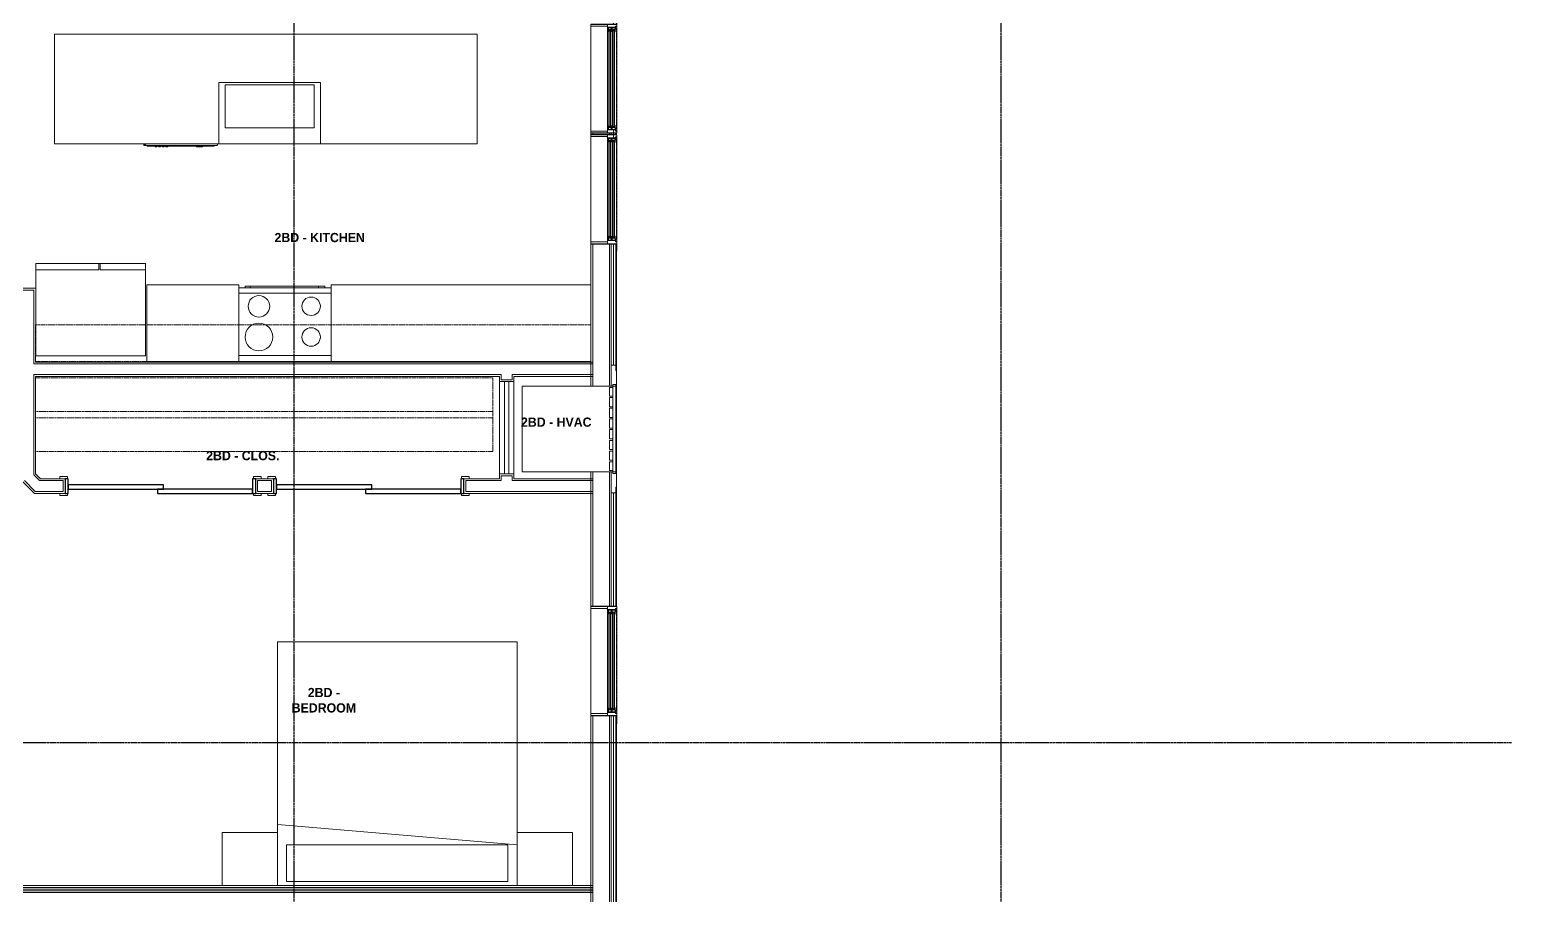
# Model space of a CAD drawing. Header units: inches. Extents: x -4093 to -1777, y 9773 to 12264.
# Drawn here: x -2259.4 to -1777.2, y 10417.6 to 10699.3 of the extents above; entities that cross this region are included whole.
import ezdxf

# ---------------------------------------------------------------- set-up
doc = ezdxf.new("R2010")
doc.units = ezdxf.units.IN
doc.header["$MEASUREMENT"] = 0
doc.linetypes.add('Dash', pattern=[0.25, 0.125, -0.125])
doc.linetypes.add('Grid Line 1_2_', pattern=[0.875, 0.5, -0.125, 0.125, -0.125])
for name, color, linetype, lineweight in [('0-1', 7, 'Continuous', 5), ('0-2', 7, 'Continuous', 9), ('A-AREA-IDEN', 2, 'Continuous', 9), ('A-DETL-GENF', 92, 'Continuous', 18), ('A-DETL-GENF-HDLN', 1, 'Dash', 9), ('A-DOOR-1', 7, 'Continuous', 9), ('A-DOOR-2', 10, 'Continuous', 30), ('A-DOOR-FRAM-1', 10, 'Continuous', 30), ('A-GENM', 5, 'Continuous', 9), ('A-GLAZ', 151, 'Continuous', 18), ('A-GLAZ-1', 151, 'Continuous', 9), ('A-GLAZ-2', 151, 'Continuous', 30), ('A-WALL', 113, 'Continuous', 18), ('A-WALL-1', 7, 'Continuous', 9), ('A-WALL-2', 250, 'Continuous', 18), ('A-WALL-3', 113, 'Continuous', 9), ('I-FURN-1', 7, 'Continuous', 9), ('I-WALL-1', 7, 'Continuous', 9), ('P-SANR-FIXT-1', 7, 'Continuous', 9), ('Q-CASE-1', 7, 'Continuous', 9), ('Q-CASE-HDLN-1', 7, 'Dash', 9), ('Q-SPCQ-1', 7, 'Continuous', 9), ('S-GRID-1', 1, 'Grid Line 1_2_', 30)]:
    doc.layers.add(name, color=color, linetype=linetype, lineweight=lineweight)
doc.styles.add('Century Gothic_B', font='GOTHICB.TTF', dxfattribs={"height": 3})

# ---------------------------------------------------------------- blocks, each defined once
blk = doc.blocks.new('083100 - Access Doors and Panels - Type 1 - ACCESS PANEL - 2-6 X 6-0-3934919-BACKGROUND - 2ND FLOOR')
at = {"layer": 'A-DOOR-1'}
for p, q in [((15, 0.75), (-15, 0.75)), ((-15, 0.75), (-15, -0.75)), ((15, -0.75), (15, 0.75)), ((-15, -0.75), (15, -0.75))]:
    blk.add_line(p, q, dxfattribs=at)
blk = doc.blocks.new('SLIDING - FLUSH - SLIDING - FLUSH - 5-0 x 6-8-3934327-BACKGROUND - 2ND FLOOR')
at = {"layer": 'A-DOOR-1'}
for p, q in [((-30.25, 3), (-32.75, 3)), ((-32.75, 3), (-32.75, 2.25)), ((-32.75, 2.25), (-30.25, 2.25)), ((-30.25, 2.25), (-30.25, 3)), ((30.25, 3), (30.25, 2.25)), ((32.75, 3), (30.25, 3)), ((30.25, 2.25), (32.75, 2.25)), ((32.75, 2.25), (32.75, 3)), ((-30.25, -2.5), (-32.75, -2.5)), ((-32.75, -2.5), (-32.75, -3.25)), ((-32.75, -3.25), (-30.25, -3.25)), ((-30.25, -3.25), (-30.25, -2.5)), ((32.75, -2.5), (30.25, -2.5)), ((30.25, -2.5), (30.25, -3.25)), ((30.25, -3.25), (32.75, -3.25)), ((32.75, -3.25), (32.75, -2.5))]:
    blk.add_line(p, q, dxfattribs=at)
at = {"layer": 'A-DOOR-2'}
for p, q in [((1, 2.25), (-30, 2.25)), ((-30, 2.25), (-30, 0.87)), ((-30, 0.87), (1, 0.87)), ((30, 0.87), (-1, 0.87)), ((-1, 0.87), (-1, -0.5)), ((1, 0.87), (1, 2.25)), ((30, -0.5), (30, 0.87)), ((-1, -0.5), (30, -0.5))]:
    blk.add_line(p, q, dxfattribs=at)
at = {"layer": 'A-DOOR-FRAM-1'}
for p, q in [((-30, 2.25), (-31, 2.25)), ((-31, 2.25), (-31, -2.5)), ((-30, -2.5), (-30, 2.25)), ((31, 2.25), (30, 2.25)), ((30, 2.25), (30, -2.5)), ((31, -2.5), (31, 2.25)), ((-31, -2.5), (-30, -2.5)), ((30, -2.5), (31, -2.5))]:
    blk.add_line(p, q, dxfattribs=at)
blk = doc.blocks.new('Bed-Standard - King 78_ x 80_-V40-BACKGROUND - 2ND FLOOR')
at = {"layer": 'I-FURN-1'}
for p, q in [((-28.31, 41.8), (49.69, 41.8)), ((-28.31, -37.47), (-28.31, 41.8)), ((49.69, 41.8), (49.69, -37.47)), ((49.69, -24.2), (-28.31, -17.63)), ((-25.31, -24.2), (46.69, -24.2)), ((-25.31, -36.2), (-25.31, -24.2)), ((46.69, -36.2), (46.69, -24.2)), ((-25.31, -36.2), (46.69, -36.2))]:
    blk.add_line(p, q, dxfattribs=at)
blk = doc.blocks.new('Table-Night Stand - 18_ x 18_ x 24_-V41-BACKGROUND - 2ND FLOOR')
at = {"layer": 'I-FURN-1'}
for p, q in [((0.15, 0), (18.15, 0)), ((18.15, 0), (18.15, -17.26))]:
    blk.add_line(p, q, dxfattribs=at)
blk = doc.blocks.new('Table-Night Stand - 18_ x 18_ x 24_-V42-BACKGROUND - 2ND FLOOR')
at = {"layer": 'I-FURN-1'}
for p, q in [((0.15, 0), (18.15, 0)), ((0.15, -17.26), (0.15, 0))]:
    blk.add_line(p, q, dxfattribs=at)
blk = doc.blocks.new('OD_CW_Closet - OD_CW_Closet-4058409-BACKGROUND - 2ND FLOOR')
at = {"layer": 'Q-CASE-HDLN-1'}
for p, q in [((0.74, -24), (0.74, 0)), ((0.74, 0), (149.46, 0)), ((149.46, 0), (149.46, -24)), ((0.74, -11), (149.46, -11)), ((0.74, -13), (149.46, -13)), ((149.46, -24), (0.74, -24))]:
    blk.add_line(p, q, dxfattribs=at)
blk = doc.blocks.new('OD_CW_Upper Cabinet - OD_CW_Upper Cabinet-4366992-BACKGROUND - 2ND FLOOR')
at = {"layer": 'Q-CASE-HDLN-1'}
for p, q in [((181.39, 24), (0.74, 24)), ((0.74, 24), (0.74, 12)), ((181.39, 12), (181.39, 24)), ((0.74, 12), (181.39, 12))]:
    blk.add_line(p, q, dxfattribs=at)
blk = doc.blocks.new('Refrigerator_-_Side-by-Side_6047 - 36_ X 30_-345559-BACKGROUND - 2ND FLOOR')
at = {"layer": 'Q-SPCQ-1'}
for p, q in [((17.87, 14.42), (-17.88, 14.42)), ((-17.88, 14.42), (-17.88, -15.58)), ((17.87, -15.58), (17.87, 14.42)), ((-17.88, -13.58), (-3.13, -13.58)), ((-17.88, -13.58), (-17.88, -15.58)), ((-3.13, -15.58), (-3.13, -13.58)), ((-2.63, -13.58), (17.87, -13.58)), ((-2.63, -13.58), (-2.63, -15.58)), ((17.87, -15.58), (17.87, -13.58)), ((-17.88, -15.58), (17.87, -15.58)), ((-3.13, -15.58), (-17.88, -15.58)), ((17.87, -15.58), (-2.63, -15.58))]:
    blk.add_line(p, q, dxfattribs=at)
blk = doc.blocks.new('Stainless Steel Farmhous Kitchen Sink - Stainless Steel Farmhous Kitchen Sink-V91-BACKGROUND - 2ND FLOOR')
at = {"layer": 'P-SANR-FIXT-1'}
for p, q in [((0, 22.2), (-33, 22.2)), ((-31, 3), (-31, 16.96)), ((-31, 16.96), (-2, 16.96)), ((-2, 16.96), (-2, 3)), ((-2, 3), (-31, 3))]:
    blk.add_line(p, q, dxfattribs=at)
blk = doc.blocks.new('Casework 20 - Casework 7-4344481-BACKGROUND - 2ND FLOOR')
at = {"layer": 'Q-CASE-1'}
for p, q in [((-2113.8, 10697.85), (-2251.33, 10697.85)), ((-2251.33, 10697.85), (-2251.33, 10662.16)), ((-2113.8, 10662.16), (-2113.8, 10697.85)), ((-2197.8, 10662.16), (-2197.8, 10682.13)), ((-2197.8, 10682.13), (-2164.8, 10682.13)), ((-2164.8, 10682.13), (-2164.8, 10662.16)), ((-2251.33, 10662.16), (-2197.8, 10662.16)), ((-2164.8, 10662.16), (-2113.8, 10662.16)), ((-2191.3, 10616.29), (-2221.3, 10616.29)), ((-2221.3, 10616.29), (-2221.3, 10591.29)), ((-2191.3, 10615.29), (-2191.3, 10616.29)), ((-2076.8, 10616.29), (-2161.3, 10616.29)), ((-2161.3, 10616.29), (-2161.3, 10615.29)), ((-2221.3, 10591.29), (-2191.3, 10591.29)), ((-2161.3, 10591.29), (-2076.8, 10591.29))]:
    blk.add_line(p, q, dxfattribs=at)
blk = doc.blocks.new('CTR - 1st Phase - Unit Layouts_rvt-1-BACKGROUND - 2ND FLOOR')
at = {"layer": 'A-WALL-1'}
for p, q in [((-2257.45, 10615.16), (-2263.72, 10615.16)), ((-2257.45, 10591.16), (-2257.45, 10593.16)), ((-2076.17, 10591.16), (-2257.45, 10591.16)), ((-2076.17, 10586.41), (-2076.17, 10591.16)), ((-2257.45, 10586.41), (-2106.55, 10586.41)), ((-2257.45, 10554.72), (-2257.45, 10586.41)), ((-2106.55, 10586.41), (-2106.55, 10584.79)), ((-2106.55, 10584.79), (-2104.92, 10584.79)), ((-2106.55, 10554.79), (-2106.55, 10584.79)), ((-2103.42, 10584.79), (-2101.8, 10584.79)), ((-2101.8, 10586.41), (-2076.17, 10586.41)), ((-2101.8, 10584.79), (-2101.8, 10586.41)), ((-2101.8, 10584.79), (-2101.8, 10554.79)), ((-2255.89, 10553.16), (-2257.45, 10554.72)), ((-2104.92, 10554.79), (-2106.55, 10554.79)), ((-2106.55, 10554.79), (-2106.55, 10553.16)), ((-2101.8, 10554.79), (-2103.42, 10554.79)), ((-2101.8, 10553.16), (-2101.8, 10554.79)), ((-2262.61, 10553.16), (-2258.48, 10549.04)), ((-2247.85, 10553.16), (-2255.89, 10553.16)), ((-2247.85, 10548.41), (-2247.85, 10553.16)), ((-2180.1, 10553.16), (-2185.85, 10553.16)), ((-2185.85, 10553.16), (-2185.85, 10548.41)), ((-2180.1, 10548.41), (-2180.1, 10553.16)), ((-2106.55, 10553.16), (-2118.1, 10553.16)), ((-2118.1, 10553.16), (-2118.1, 10548.41)), ((-2076.17, 10553.16), (-2101.8, 10553.16)), ((-2076.17, 10548.41), (-2076.17, 10553.16)), ((-2258.48, 10549.04), (-2257.86, 10548.41)), ((-2257.86, 10548.41), (-2247.85, 10548.41)), ((-2185.85, 10548.41), (-2180.1, 10548.41)), ((-2118.1, 10548.41), (-2076.17, 10548.41))]:
    blk.add_line(p, q, dxfattribs=at)
at = {"layer": 'A-WALL-2'}
for p, q in [((-2264.35, 10614.54), (-2258.07, 10614.54)), ((-2258.07, 10614.54), (-2258.07, 10611.04)), ((-2258.07, 10611.04), (-2258.07, 10610.41)), ((-2258.07, 10610.41), (-2258.07, 10590.54)), ((-2258.07, 10590.54), (-2257.45, 10590.54)), ((-2257.45, 10590.54), (-2076.17, 10590.54)), ((-2258.07, 10587.04), (-2257.45, 10587.04)), ((-2258.07, 10587.04), (-2258.07, 10555.35)), ((-2257.45, 10587.04), (-2105.92, 10587.04)), ((-2105.92, 10586.41), (-2105.92, 10587.04)), ((-2105.92, 10586.41), (-2105.92, 10585.41)), ((-2105.92, 10585.41), (-2104.17, 10585.41)), ((-2104.17, 10585.41), (-2102.42, 10585.41)), ((-2102.42, 10587.04), (-2076.17, 10587.04)), ((-2102.42, 10586.41), (-2102.42, 10587.04)), ((-2102.42, 10585.41), (-2102.42, 10586.41)), ((-2258.07, 10554.46), (-2258.07, 10555.35)), ((-2257.6, 10549.04), (-2261.1, 10552.54)), ((-2258.07, 10554.46), (-2256.78, 10553.16)), ((-2256.15, 10552.54), (-2256.78, 10553.16)), ((-2248.47, 10552.54), (-2256.15, 10552.54)), ((-2248.47, 10550.79), (-2248.47, 10552.54)), ((-2248.47, 10549.04), (-2248.47, 10550.79)), ((-2185.22, 10552.54), (-2185.22, 10550.79)), ((-2180.72, 10552.54), (-2185.22, 10552.54)), ((-2185.22, 10550.79), (-2185.22, 10549.04)), ((-2180.72, 10550.79), (-2180.72, 10552.54)), ((-2180.72, 10549.04), (-2180.72, 10550.79)), ((-2105.92, 10552.54), (-2117.47, 10552.54)), ((-2117.47, 10552.54), (-2117.47, 10550.79)), ((-2117.47, 10550.79), (-2117.47, 10549.04)), ((-2104.17, 10554.16), (-2105.92, 10554.16)), ((-2105.92, 10554.16), (-2105.92, 10553.16)), ((-2105.92, 10552.54), (-2105.92, 10553.16)), ((-2102.42, 10554.16), (-2104.17, 10554.16)), ((-2102.42, 10553.16), (-2102.42, 10554.16)), ((-2102.42, 10552.54), (-2102.42, 10553.16)), ((-2076.17, 10552.54), (-2102.42, 10552.54)), ((-2257.6, 10549.04), (-2248.47, 10549.04)), ((-2185.22, 10549.04), (-2180.72, 10549.04)), ((-2117.47, 10549.04), (-2076.17, 10549.04))]:
    blk.add_line(p, q, dxfattribs=at)
at = {"layer": 'Q-SPCQ-1'}
for p, q in [((-2222.3, 10662.16), (-2222.3, 10661.86)), ((-2222.1, 10661.66), (-2221.23, 10661.66)), ((-2221.23, 10661.66), (-2198.5, 10661.66)), ((-2221.21, 10661.41), (-2221.21, 10661.65)), ((-2199.39, 10661.41), (-2221.21, 10661.41)), ((-2218.58, 10661.41), (-2218.58, 10661.16)), ((-2217.99, 10661.16), (-2218.58, 10661.16)), ((-2217.99, 10661.16), (-2217.99, 10661.41)), ((-2217.4, 10661.41), (-2217.4, 10661.16)), ((-2216.81, 10661.16), (-2217.4, 10661.16)), ((-2216.81, 10661.16), (-2216.81, 10661.41)), ((-2216.22, 10661.41), (-2216.22, 10661.16)), ((-2215.63, 10661.16), (-2216.22, 10661.16)), ((-2215.63, 10661.16), (-2215.63, 10661.41)), ((-2215.04, 10661.41), (-2215.04, 10661.16)), ((-2214.45, 10661.16), (-2215.04, 10661.16)), ((-2214.45, 10661.16), (-2214.45, 10661.41)), ((-2205.09, 10661.41), (-2205.09, 10661.16)), ((-2204.11, 10661.16), (-2205.09, 10661.16)), ((-2203.12, 10661.16), (-2204.11, 10661.16)), ((-2203.12, 10661.16), (-2203.12, 10661.41)), ((-2199.39, 10661.41), (-2199.39, 10661.65)), ((-2198.3, 10661.86), (-2198.3, 10662.16)), ((-2191.3, 10615.29), (-2161.3, 10615.29)), ((-2191.3, 10615.29), (-2191.3, 10613.54)), ((-2161.3, 10613.54), (-2191.3, 10613.54)), ((-2191.3, 10613.54), (-2161.3, 10613.54)), ((-2191.3, 10593.29), (-2191.3, 10613.54)), ((-2189.3, 10615.79), (-2187.69, 10615.79)), ((-2189.3, 10615.79), (-2189.3, 10615.29)), ((-2187.69, 10615.79), (-2165.43, 10615.79)), ((-2187.69, 10615.79), (-2187.69, 10615.29)), ((-2165.43, 10615.79), (-2163.3, 10615.79)), ((-2165.43, 10615.29), (-2165.43, 10615.79)), ((-2163.3, 10615.29), (-2163.3, 10615.79)), ((-2161.3, 10613.54), (-2161.3, 10615.29)), ((-2161.3, 10613.54), (-2161.3, 10593.29)), ((-2191.3, 10591.29), (-2191.3, 10593.29)), ((-2161.3, 10593.29), (-2191.3, 10593.29)), ((-2161.3, 10593.29), (-2161.3, 10591.29)), ((-2161.3, 10591.29), (-2191.3, 10591.29))]:
    blk.add_line(p, q, dxfattribs=at)
for centre, radius, start, end in [((-2222.1, 10661.86), 0.197, 180, 270), ((-2221.23, 10662.74), 1.07, 212.4275, 270), ((-2198.5, 10661.86), 0.197, 270, 0), ((-2198.5, 10661.86), 0.197, 285, 345), ((-2184.8, 10609.29), 3.5, 0, 180), ((-2184.8, 10609.29), 3.5, 180, 0), ((-2167.8, 10609.29), 3, 0, 180), ((-2167.8, 10609.29), 3, 180, 0), ((-2184.8, 10599.29), 4.5, 0, 180), ((-2184.8, 10599.29), 4.5, 180, 0), ((-2167.8, 10599.29), 3, 0, 180), ((-2167.8, 10599.29), 3, 180, 0)]:
    blk.add_arc(centre, radius, start, end, dxfattribs=at)
at = {"layer": '0-2'}
for name, p in [('Casework 20 - Casework 7-4344481-BACKGROUND - 2ND FLOOR', (0, 0)), ('Bed-Standard - King 78_ x 80_-V40-BACKGROUND - 2ND FLOOR', (-2150.49, 10458.26)), ('Table-Night Stand - 18_ x 18_ x 24_-V42-BACKGROUND - 2ND FLOOR', (-2196.95, 10438.05)), ('Table-Night Stand - 18_ x 18_ x 24_-V41-BACKGROUND - 2ND FLOOR', (-2100.95, 10438.05))]:
    blk.add_blockref(name, p, dxfattribs=at)
for name, p, rotation in [('Stainless Steel Farmhous Kitchen Sink - Stainless Steel Farmhous Kitchen Sink-V91-BACKGROUND - 2ND FLOOR', (-2197.8, 10684.38), 180), ('Refrigerator_-_Side-by-Side_6047 - 36_ X 30_-345559-BACKGROUND - 2ND FLOOR', (-2239.57, 10607.59), 180), ('OD_CW_Upper Cabinet - OD_CW_Upper Cabinet-4366992-BACKGROUND - 2ND FLOOR', (-2076.06, 10615.29), 180), ('OD_CW_Closet - OD_CW_Closet-4058409-BACKGROUND - 2ND FLOOR', (-2107.99, 10562), 180), ('083100 - Access Doors and Panels - Type 1 - ACCESS PANEL - 2-6 X 6-0-3934919-BACKGROUND - 2ND FLOOR', (-2104.17, 10569.79), 90.00000000014963), ('SLIDING - FLUSH - SLIDING - FLUSH - 5-0 x 6-8-3934327-BACKGROUND - 2ND FLOOR', (-2216.85, 10550.66), 180), ('SLIDING - FLUSH - SLIDING - FLUSH - 5-0 x 6-8-3934327-BACKGROUND - 2ND FLOOR', (-2149.1, 10550.66), 180)]:
    blk.add_blockref(name, p, dxfattribs=dict(at, rotation=rotation))
blk = doc.blocks.new('CTR - 1st Phase - Common Walls_rvt-1-BACKGROUND - 2ND FLOOR')
at = {"layer": 'A-WALL-2'}
for p, q in [((-2076.17, 10420.16), (-2437.85, 10420.16)), ((-2076.17, 10419.54), (-2437.22, 10419.54)), ((-2076.17, 10419.04), (-2436.72, 10419.04)), ((-2076.17, 10418.54), (-2436.22, 10418.54))]:
    blk.add_line(p, q, dxfattribs=at)
at = {"layer": 'I-WALL-1'}
for p, q in [((-2076.17, 10420.79), (-2438.47, 10420.79)), ((-2076.17, 10411.91), (-2076.17, 10420.79))]:
    blk.add_line(p, q, dxfattribs=at)
blk = doc.blocks.new('CTR - 1st Phase - Structure_rvt-1-BACKGROUND - 2ND FLOOR')
at = {"layer": 'S-GRID-1'}
for p, q in [((-2173.32, 9772.61), (-2173.32, 12247.5)), ((-1943.32, 9772.61), (-1943.32, 12247.5)), ((-1777.25, 10467.19), (-4076.95, 10467.19))]:
    blk.add_line(p, q, dxfattribs=at)
blk = doc.blocks.new('Window-Double_Hung-Marvin-Essential - 1-WIDE _TEMP LOWER_ ESDH3066-3454270-BACKGROUND - 2ND FLOOR')
at = {"layer": 'A-DETL-GENF'}
for p, q in [((-19.25, 3.23), (-19.25, 3.19)), ((-17.75, 3.23), (-19.25, 3.23)), ((-19.25, 3.19), (-17.9, 3.19)), ((-17.9, 3.19), (-17.9, 3.08)), ((-17.9, 3.08), (-17.75, 3.08)), ((-17.75, 4.28), (-17.16, 4.28)), ((-17.75, 4.28), (-17.75, 1.19)), ((-16.72, 1.19), (-17.75, 1.19)), ((-17.08, 3.87), (-17.16, 4.28)), ((-17.08, 3.87), (-16.19, 3.87)), ((-16.85, 4.25), (-16.85, 3.87)), ((-16.3, 4.25), (-16.85, 4.25)), ((-16.38, 3.77), (-16.72, 3.77)), ((-16.72, 3.77), (-16.72, 1.19)), ((-15.34, 3.69), (-16.56, 3.69)), ((-16.56, 2.75), (-16.56, 3.69)), ((-16.56, 2.75), (-15.34, 2.75)), ((-15.34, 2.47), (-16.56, 2.47)), ((-16.56, 1.53), (-16.56, 2.47)), ((-16.56, 1.53), (-15.34, 1.53)), ((-16.38, 3.87), (-16.38, 3.77)), ((-16.3, 4.01), (-16.3, 4.25)), ((-16.18, 4.01), (-16.3, 4.01)), ((-16.19, 3.97), (-16.1, 3.97)), ((-16.19, 3.87), (-16.19, 3.97)), ((-16.18, 4.22), (-16.1, 4.22)), ((-16.18, 4.22), (-16.18, 4.01)), ((-16.1, 3.97), (-16.1, 4.22)), ((-15.94, 2.87), (-15.94, 3.59)), ((-15.94, 3.59), (-15.28, 3.59)), ((-15.28, 2.87), (-15.94, 2.87)), ((-15.94, 1.65), (-15.94, 2.37)), ((-15.94, 2.37), (-15.28, 2.37)), ((-15.28, 1.65), (-15.94, 1.65)), ((15.84, 3.57), (-15.84, 3.57)), ((-15.84, 2.88), (-15.84, 3.57)), ((15.84, 3.45), (-15.84, 3.45)), ((15.84, 3.01), (-15.84, 3.01)), ((15.84, 2.88), (-15.84, 2.88)), ((15.84, 2.35), (-15.84, 2.35)), ((-15.84, 1.66), (-15.84, 2.35)), ((15.84, 2.23), (-15.84, 2.23)), ((15.84, 1.79), (-15.84, 1.79)), ((15.84, 1.66), (-15.84, 1.66)), ((-15.54, 3.01), (-15.54, 3.45)), ((-15.54, 1.79), (-15.54, 2.23)), ((-15.34, 3.69), (-15.28, 3.63)), ((-15.34, 2.75), (-15.28, 2.81)), ((-15.34, 2.47), (-15.28, 2.41)), ((-15.34, 1.53), (-15.28, 1.59)), ((-15.28, 3.59), (-15.28, 3.63)), ((-15.28, 2.81), (-15.28, 2.87)), ((-15.28, 2.37), (-15.28, 2.41)), ((-15.28, 1.59), (-15.28, 1.65)), ((15.34, 3.69), (15.28, 3.63)), ((15.28, 3.59), (15.28, 3.63)), ((15.94, 3.59), (15.28, 3.59)), ((15.28, 2.81), (15.28, 2.87)), ((15.28, 2.87), (15.94, 2.87)), ((15.34, 2.75), (15.28, 2.81)), ((15.34, 2.47), (15.28, 2.41)), ((15.28, 2.37), (15.28, 2.41)), ((15.94, 2.37), (15.28, 2.37)), ((15.28, 1.59), (15.28, 1.65)), ((15.28, 1.65), (15.94, 1.65)), ((15.34, 1.53), (15.28, 1.59)), ((15.34, 3.69), (16.56, 3.69)), ((16.56, 2.75), (15.34, 2.75)), ((15.34, 2.47), (16.56, 2.47)), ((16.56, 1.53), (15.34, 1.53)), ((15.54, 3.01), (15.54, 3.45)), ((15.54, 1.79), (15.54, 2.23)), ((15.84, 2.88), (15.84, 3.57)), ((15.84, 1.66), (15.84, 2.35)), ((15.94, 2.87), (15.94, 3.59)), ((15.94, 1.65), (15.94, 2.37)), ((16.18, 4.22), (16.1, 4.22)), ((16.1, 3.97), (16.1, 4.22)), ((16.19, 3.97), (16.1, 3.97)), ((16.18, 4.22), (16.18, 4.01)), ((16.18, 4.01), (16.3, 4.01)), ((16.19, 3.87), (16.19, 3.97)), ((17.08, 3.87), (16.19, 3.87)), ((16.3, 4.01), (16.3, 4.25)), ((16.3, 4.25), (16.85, 4.25)), ((16.38, 3.87), (16.38, 3.77)), ((16.38, 3.77), (16.72, 3.77)), ((16.56, 2.75), (16.56, 3.69)), ((16.56, 1.53), (16.56, 2.47)), ((16.72, 3.77), (16.72, 1.19)), ((16.72, 1.19), (17.75, 1.19)), ((16.85, 4.25), (16.85, 3.87)), ((17.08, 3.87), (17.16, 4.28)), ((17.75, 4.28), (17.16, 4.28)), ((17.75, 4.28), (17.75, 1.19)), ((17.75, 3.23), (19.25, 3.23)), ((17.9, 3.08), (17.75, 3.08)), ((17.9, 3.19), (17.9, 3.08)), ((19.25, 3.19), (17.9, 3.19)), ((19.25, 3.23), (19.25, 3.19))]:
    blk.add_line(p, q, dxfattribs=at)
at = {"layer": 'A-DETL-GENF-HDLN'}
blk.add_line((16.1, 4.22), (-16.5, 4.22), dxfattribs=at)
at = {"layer": 'A-GLAZ'}
for p, q in [((-17.13, 1.16), (-17.13, -4.19)), ((17.12, -4.19), (17.12, 1.16)), ((-17.13, -4.19), (-17.75, -4.19)), ((17.12, -4.19), (17.75, -4.19))]:
    blk.add_line(p, q, dxfattribs=at)
at = {"layer": 'A-GLAZ-1'}
for p, q in [((17.75, 4.28), (-17.75, 4.28)), ((-17.75, 1.19), (17.75, 1.19)), ((20.46, 4.25), (17.75, 4.25)), ((17.75, 4.19), (20.46, 4.19)), ((20.46, 4.19), (20.46, 4.25)), ((-17.75, -4.19), (17.75, -4.19))]:
    blk.add_line(p, q, dxfattribs=at)
at = {"layer": 'A-GLAZ-2'}
for p, q in [((-17.75, 4.28), (-17.75, 1.19)), ((-17.75, 1.16), (-17.75, -4.19)), ((17.75, 1.19), (17.75, 4.28)), ((17.75, -4.19), (17.75, 1.16))]:
    blk.add_line(p, q, dxfattribs=at)
blk = doc.blocks.new('V-Series_EWC4_SPVU_RFA_2015 - 2ND AND 3RD FLOOR-2226480-BACKGROUND - 2ND FLOOR')
at = {"layer": 'A-GENM'}
for p, q in [((-3859.97, 11740.34), (-3859.97, 11739.78)), ((-3858.97, 11740.34), (-3859.97, 11740.34)), ((-3859.97, 11739.78), (-3859.97, 11711.9)), ((-3858.97, 11739.78), (-3859.97, 11739.78)), ((-3859.97, 11739.78), (-3858.97, 11739.78)), ((-3858.97, 11739.78), (-3858.97, 11740.34)), ((-3858.97, 11711.9), (-3858.97, 11739.78)), ((-3829.54, 11739.78), (-3858.97, 11739.78)), ((-3858.97, 11739.78), (-3858.97, 11739.34)), ((-3858.97, 11739.34), (-3857.97, 11739.34)), ((-3857.97, 11736.54), (-3858.97, 11736.54)), ((-3858.97, 11736.54), (-3858.97, 11736.04)), ((-3858.97, 11736.04), (-3857.97, 11736.04)), ((-3857.97, 11739.34), (-3857.97, 11736.54)), ((-3857.97, 11736.04), (-3857.97, 11733.06)), ((-3829.54, 11711.9), (-3829.54, 11739.78)), ((-3857.97, 11733.06), (-3858.97, 11733.06)), ((-3858.97, 11733.06), (-3858.97, 11732.56)), ((-3858.97, 11732.56), (-3857.97, 11732.56)), ((-3857.97, 11732.56), (-3857.97, 11729.57)), ((-3857.97, 11729.57), (-3858.97, 11729.57)), ((-3858.97, 11729.57), (-3858.97, 11729.07)), ((-3858.97, 11729.07), (-3857.97, 11729.07)), ((-3857.97, 11729.07), (-3857.97, 11726.09)), ((-3857.97, 11726.09), (-3858.97, 11726.09)), ((-3858.97, 11726.09), (-3858.97, 11725.59)), ((-3858.97, 11725.59), (-3857.97, 11725.59)), ((-3857.97, 11722.61), (-3858.97, 11722.61)), ((-3858.97, 11722.61), (-3858.97, 11722.11)), ((-3858.97, 11722.11), (-3857.97, 11722.11)), ((-3857.97, 11725.59), (-3857.97, 11722.61)), ((-3857.97, 11722.11), (-3857.97, 11719.12)), ((-3857.97, 11719.12), (-3858.97, 11719.12)), ((-3858.97, 11719.12), (-3858.97, 11718.62)), ((-3858.97, 11718.62), (-3857.97, 11718.62)), ((-3857.97, 11718.62), (-3857.97, 11715.64)), ((-3859.97, 11711.9), (-3858.97, 11711.9)), ((-3859.97, 11711.9), (-3859.97, 11711.34)), ((-3858.97, 11711.9), (-3859.97, 11711.9)), ((-3857.97, 11715.64), (-3858.97, 11715.64)), ((-3858.97, 11715.64), (-3858.97, 11715.14)), ((-3858.97, 11715.14), (-3857.97, 11715.14)), ((-3857.97, 11712.34), (-3858.97, 11712.34)), ((-3858.97, 11712.34), (-3858.97, 11711.9)), ((-3858.97, 11711.34), (-3858.97, 11711.9)), ((-3858.97, 11711.9), (-3829.54, 11711.9)), ((-3857.97, 11715.14), (-3857.97, 11712.34)), ((-3859.97, 11711.34), (-3858.97, 11711.34))]:
    blk.add_line(p, q, dxfattribs=at)
blk = doc.blocks.new('Perforated Panel at Magic-Pak - hvac panel - 2nd floor 2-2702972-BACKGROUND - 2ND FLOOR')
at = {"layer": 'A-GLAZ-1'}
for p, q in [((-19.01, -4.13), (19.01, -4.13)), ((19.01, -4.19), (-19.01, -4.19))]:
    blk.add_line(p, q, dxfattribs=at)
blk = doc.blocks.new('Window-Double_Hung-Marvin-Essential - 2-WIDE _TEMP ALL LOW_ ESDH3066-3454268-BACKGROUND - 2ND FLOOR')
at = {"layer": 'A-DETL-GENF'}
for p, q in [((-19.25, 3.23), (-19.25, 3.19)), ((-17.75, 3.23), (-19.25, 3.23)), ((-19.25, 3.19), (-17.9, 3.19)), ((-17.9, 3.19), (-17.9, 3.08)), ((-17.9, 3.08), (-17.75, 3.08)), ((-17.75, 4.28), (-17.16, 4.28)), ((-17.75, 4.28), (-17.75, 1.19)), ((-16.72, 1.19), (-17.75, 1.19)), ((-17.08, 3.87), (-17.16, 4.28)), ((-17.08, 3.87), (-16.19, 3.87)), ((-16.85, 4.25), (-16.85, 3.87)), ((-16.3, 4.25), (-16.85, 4.25)), ((-16.38, 3.77), (-16.72, 3.77)), ((-16.72, 3.77), (-16.72, 1.19)), ((-15.34, 3.69), (-16.56, 3.69)), ((-16.56, 2.75), (-16.56, 3.69)), ((-16.56, 2.75), (-15.34, 2.75)), ((-15.34, 2.47), (-16.56, 2.47)), ((-16.56, 1.53), (-16.56, 2.47)), ((-16.56, 1.53), (-15.34, 1.53)), ((-16.38, 3.87), (-16.38, 3.77)), ((-16.3, 4.01), (-16.3, 4.25)), ((-16.18, 4.01), (-16.3, 4.01)), ((-16.19, 3.97), (-16.1, 3.97)), ((-16.19, 3.87), (-16.19, 3.97)), ((-16.18, 4.22), (-16.1, 4.22)), ((-16.18, 4.22), (-16.18, 4.01)), ((-16.1, 3.97), (-16.1, 4.22)), ((-15.94, 2.87), (-15.94, 3.59)), ((-15.94, 3.59), (-15.28, 3.59)), ((-15.28, 2.87), (-15.94, 2.87)), ((-15.94, 1.65), (-15.94, 2.37)), ((-15.94, 2.37), (-15.28, 2.37)), ((-15.28, 1.65), (-15.94, 1.65)), ((15.84, 3.57), (-15.84, 3.57)), ((-15.84, 2.88), (-15.84, 3.57)), ((15.84, 3.45), (-15.84, 3.45)), ((15.84, 3.01), (-15.84, 3.01)), ((15.84, 2.88), (-15.84, 2.88)), ((15.84, 2.35), (-15.84, 2.35)), ((-15.84, 1.66), (-15.84, 2.35)), ((15.84, 2.23), (-15.84, 2.23)), ((15.84, 1.79), (-15.84, 1.79)), ((15.84, 1.66), (-15.84, 1.66)), ((-15.54, 3.01), (-15.54, 3.45)), ((-15.54, 1.79), (-15.54, 2.23)), ((-15.34, 3.69), (-15.28, 3.63)), ((-15.34, 2.75), (-15.28, 2.81)), ((-15.34, 2.47), (-15.28, 2.41)), ((-15.34, 1.53), (-15.28, 1.59)), ((-15.28, 3.59), (-15.28, 3.63)), ((-15.28, 2.81), (-15.28, 2.87)), ((-15.28, 2.37), (-15.28, 2.41)), ((-15.28, 1.59), (-15.28, 1.65)), ((15.34, 3.69), (15.28, 3.63)), ((15.28, 3.59), (15.28, 3.63)), ((15.94, 3.59), (15.28, 3.59)), ((15.28, 2.81), (15.28, 2.87)), ((15.28, 2.87), (15.94, 2.87)), ((15.34, 2.75), (15.28, 2.81)), ((15.34, 2.47), (15.28, 2.41)), ((15.28, 2.37), (15.28, 2.41)), ((15.94, 2.37), (15.28, 2.37)), ((15.28, 1.59), (15.28, 1.65)), ((15.28, 1.65), (15.94, 1.65)), ((15.34, 1.53), (15.28, 1.59)), ((15.34, 3.69), (16.56, 3.69)), ((16.56, 2.75), (15.34, 2.75)), ((15.34, 2.47), (16.56, 2.47)), ((16.56, 1.53), (15.34, 1.53)), ((15.54, 3.01), (15.54, 3.45)), ((15.54, 1.79), (15.54, 2.23)), ((15.84, 2.88), (15.84, 3.57)), ((15.84, 1.66), (15.84, 2.35)), ((15.94, 2.87), (15.94, 3.59)), ((15.94, 1.65), (15.94, 2.37)), ((16.18, 4.22), (16.1, 4.22)), ((16.1, 3.97), (16.1, 4.22)), ((16.19, 3.97), (16.1, 3.97)), ((16.18, 4.22), (16.18, 4.01)), ((16.18, 4.01), (16.3, 4.01)), ((16.19, 3.87), (16.19, 3.97)), ((17.08, 3.87), (16.19, 3.87)), ((16.3, 4.01), (16.3, 4.25)), ((16.3, 4.25), (16.85, 4.25)), ((16.38, 3.87), (16.38, 3.77)), ((16.38, 3.77), (16.72, 3.77)), ((16.56, 2.75), (16.56, 3.69)), ((16.56, 1.53), (16.56, 2.47)), ((16.72, 3.77), (16.72, 1.19)), ((16.72, 1.19), (17.75, 1.19)), ((16.85, 4.25), (16.85, 3.87)), ((17.08, 3.87), (17.16, 4.28)), ((17.75, 4.28), (17.16, 4.28)), ((17.75, 4.28), (17.75, 1.19)), ((17.75, 3.23), (19.25, 3.23)), ((17.9, 3.08), (17.75, 3.08)), ((17.9, 3.19), (17.9, 3.08)), ((19.25, 3.19), (17.9, 3.19)), ((19.25, 3.23), (19.25, 3.19))]:
    blk.add_line(p, q, dxfattribs=at)
at = {"layer": 'A-DETL-GENF-HDLN'}
blk.add_line((16.1, 4.22), (-16.5, 4.22), dxfattribs=at)
at = {"layer": 'A-GLAZ'}
for p, q in [((-17.13, 1.16), (-17.13, -4.19)), ((17.12, -4.19), (17.12, 1.16)), ((-17.13, -4.19), (-17.75, -4.19)), ((17.12, -4.19), (17.75, -4.19))]:
    blk.add_line(p, q, dxfattribs=at)
at = {"layer": 'A-GLAZ-1'}
for p, q in [((17.75, 4.28), (-17.75, 4.28)), ((-17.75, 1.19), (17.75, 1.19)), ((20.21, 4.25), (17.75, 4.25)), ((17.75, 4.19), (20.21, 4.19)), ((20.21, 4.19), (20.21, 4.25)), ((-17.75, -4.19), (17.75, -4.19))]:
    blk.add_line(p, q, dxfattribs=at)
at = {"layer": 'A-GLAZ-2'}
for p, q in [((-17.75, 4.28), (-17.75, 1.19)), ((-17.75, 1.16), (-17.75, -4.19)), ((17.75, 1.19), (17.75, 4.28)), ((17.75, -4.19), (17.75, 1.16))]:
    blk.add_line(p, q, dxfattribs=at)
blk = doc.blocks.new('Window-Double_Hung-Marvin-Essential - 2-WIDE _TEMP ALL LOW_ ESDH3066-3454271-BACKGROUND - 2ND FLOOR')
at = {"layer": 'A-DETL-GENF'}
for p, q in [((-19.25, -3.23), (-19.25, -3.19)), ((-19.25, -3.19), (-17.9, -3.19)), ((-17.75, -3.23), (-19.25, -3.23)), ((-17.9, -3.19), (-17.9, -3.08)), ((-17.9, -3.08), (-17.75, -3.08)), ((-16.72, -1.19), (-17.75, -1.19)), ((-17.75, -4.28), (-17.75, -1.19)), ((-17.75, -4.28), (-17.16, -4.28)), ((-17.08, -3.87), (-17.16, -4.28)), ((-17.08, -3.87), (-16.19, -3.87)), ((-16.85, -4.25), (-16.85, -3.87)), ((-16.3, -4.25), (-16.85, -4.25)), ((-16.72, -3.77), (-16.72, -1.19)), ((-16.38, -3.77), (-16.72, -3.77)), ((-16.56, -1.53), (-15.34, -1.53)), ((-16.56, -1.53), (-16.56, -2.47)), ((-15.34, -2.47), (-16.56, -2.47)), ((-16.56, -2.75), (-15.34, -2.75)), ((-16.56, -2.75), (-16.56, -3.69)), ((-15.34, -3.69), (-16.56, -3.69)), ((-16.38, -3.87), (-16.38, -3.77)), ((-16.18, -4.01), (-16.3, -4.01)), ((-16.3, -4.01), (-16.3, -4.25)), ((-16.19, -3.87), (-16.19, -3.97)), ((-16.19, -3.97), (-16.1, -3.97)), ((-16.18, -4.22), (-16.18, -4.01)), ((-16.18, -4.22), (-16.1, -4.22)), ((-16.1, -3.97), (-16.1, -4.22)), ((-15.28, -1.65), (-15.94, -1.65)), ((-15.94, -1.65), (-15.94, -2.37)), ((-15.94, -2.37), (-15.28, -2.37)), ((-15.28, -2.87), (-15.94, -2.87)), ((-15.94, -2.87), (-15.94, -3.59)), ((-15.94, -3.59), (-15.28, -3.59)), ((15.84, -1.66), (-15.84, -1.66)), ((-15.84, -1.66), (-15.84, -2.35)), ((15.84, -1.79), (-15.84, -1.79)), ((15.84, -2.23), (-15.84, -2.23)), ((15.84, -2.35), (-15.84, -2.35)), ((15.84, -2.88), (-15.84, -2.88)), ((-15.84, -2.88), (-15.84, -3.57)), ((15.84, -3.01), (-15.84, -3.01)), ((15.84, -3.45), (-15.84, -3.45)), ((15.84, -3.57), (-15.84, -3.57)), ((-15.54, -1.79), (-15.54, -2.23)), ((-15.54, -3.01), (-15.54, -3.45)), ((-15.34, -1.53), (-15.28, -1.59)), ((-15.34, -2.47), (-15.28, -2.41)), ((-15.34, -2.75), (-15.28, -2.81)), ((-15.34, -3.69), (-15.28, -3.63)), ((-15.28, -1.59), (-15.28, -1.65)), ((-15.28, -2.37), (-15.28, -2.41)), ((-15.28, -2.81), (-15.28, -2.87)), ((-15.28, -3.59), (-15.28, -3.63)), ((15.34, -1.53), (15.28, -1.59)), ((15.28, -1.59), (15.28, -1.65)), ((15.28, -1.65), (15.94, -1.65)), ((15.28, -2.37), (15.28, -2.41)), ((15.94, -2.37), (15.28, -2.37)), ((15.34, -2.47), (15.28, -2.41)), ((15.34, -2.75), (15.28, -2.81)), ((15.28, -2.81), (15.28, -2.87)), ((15.28, -2.87), (15.94, -2.87)), ((15.28, -3.59), (15.28, -3.63)), ((15.94, -3.59), (15.28, -3.59)), ((15.34, -3.69), (15.28, -3.63)), ((16.56, -1.53), (15.34, -1.53)), ((15.34, -2.47), (16.56, -2.47)), ((16.56, -2.75), (15.34, -2.75)), ((15.34, -3.69), (16.56, -3.69)), ((15.54, -1.79), (15.54, -2.23)), ((15.54, -3.01), (15.54, -3.45)), ((15.84, -1.66), (15.84, -2.35)), ((15.84, -2.88), (15.84, -3.57)), ((15.94, -1.65), (15.94, -2.37)), ((15.94, -2.87), (15.94, -3.59)), ((16.19, -3.97), (16.1, -3.97)), ((16.1, -3.97), (16.1, -4.22)), ((16.18, -4.22), (16.1, -4.22)), ((16.18, -4.22), (16.18, -4.01)), ((16.18, -4.01), (16.3, -4.01)), ((17.08, -3.87), (16.19, -3.87)), ((16.19, -3.87), (16.19, -3.97)), ((16.3, -4.01), (16.3, -4.25)), ((16.3, -4.25), (16.85, -4.25)), ((16.38, -3.87), (16.38, -3.77)), ((16.38, -3.77), (16.72, -3.77)), ((16.56, -1.53), (16.56, -2.47)), ((16.56, -2.75), (16.56, -3.69)), ((16.72, -3.77), (16.72, -1.19)), ((16.72, -1.19), (17.75, -1.19)), ((16.85, -4.25), (16.85, -3.87)), ((17.08, -3.87), (17.16, -4.28)), ((17.75, -4.28), (17.16, -4.28)), ((17.75, -4.28), (17.75, -1.19)), ((17.9, -3.08), (17.75, -3.08)), ((17.75, -3.23), (19.25, -3.23)), ((17.9, -3.19), (17.9, -3.08)), ((19.25, -3.19), (17.9, -3.19)), ((19.25, -3.23), (19.25, -3.19))]:
    blk.add_line(p, q, dxfattribs=at)
at = {"layer": 'A-DETL-GENF-HDLN'}
blk.add_line((16.1, -4.22), (-16.5, -4.22), dxfattribs=at)
at = {"layer": 'A-GLAZ'}
for p, q in [((-17.13, 4.19), (-17.75, 4.19)), ((-17.13, -1.16), (-17.13, 4.19)), ((17.12, 4.19), (17.75, 4.19)), ((17.12, 4.19), (17.12, -1.16))]:
    blk.add_line(p, q, dxfattribs=at)
at = {"layer": 'A-GLAZ-1'}
for p, q in [((-17.75, 4.19), (17.75, 4.19)), ((-17.75, -1.19), (17.75, -1.19)), ((17.75, -4.28), (-17.75, -4.28)), ((17.75, -4.19), (20.21, -4.19)), ((20.21, -4.25), (17.75, -4.25)), ((20.21, -4.19), (20.21, -4.25))]:
    blk.add_line(p, q, dxfattribs=at)
at = {"layer": 'A-GLAZ-2'}
for p, q in [((-17.75, -1.16), (-17.75, 4.19)), ((17.75, 4.19), (17.75, -1.16)), ((-17.75, -4.28), (-17.75, -1.19)), ((17.75, -1.19), (17.75, -4.28))]:
    blk.add_line(p, q, dxfattribs=at)

msp = doc.modelspace()

# ---------------------------------------------------------------- linework, layer by layer
at = {"layer": 'A-WALL'}
for p, q in [((-2076.17, 10665.14), (-2076.17, 10665.64)), ((-2070.67, 10665.14), (-2070.67, 10665.64)), ((-2070.17, 10665.14), (-2070.17, 10665.64)), ((-2069.42, 10665.14), (-2069.42, 10665.64)), ((-2068.67, 10665.14), (-2068.67, 10665.64)), ((-2076.17, 10583.33), (-2076.17, 10629.64)), ((-2070.67, 10583.33), (-2070.67, 10629.64)), ((-2070.17, 10590.15), (-2070.17, 10629.64)), ((-2069.42, 10590.15), (-2069.42, 10629.64)), ((-2068.67, 10590.15), (-2068.67, 10629.64)), ((-2076.17, 10511.6), (-2076.17, 10555.45)), ((-2070.67, 10511.6), (-2070.67, 10555.45)), ((-2070.17, 10511.6), (-2070.17, 10548.63)), ((-2069.42, 10511.6), (-2069.42, 10548.63)), ((-2068.67, 10511.6), (-2068.67, 10548.63)), ((-2076.17, 10393.94), (-2076.17, 10476.1)), ((-2070.67, 10393.94), (-2070.67, 10476.1)), ((-2070.17, 10393.94), (-2070.17, 10476.1)), ((-2069.42, 10393.94), (-2069.42, 10476.1)), ((-2068.67, 10393.94), (-2068.67, 10476.1))]:
    msp.add_line(p, q, dxfattribs=at)
at = {"layer": 'A-WALL-3'}
for p, q in [((-2076.8, 10665.64), (-2076.8, 10665.14)), ((-2071.42, 10665.64), (-2071.45, 10665.64)), ((-2068.42, 10665.14), (-2068.42, 10665.64)), ((-2071.45, 10665.14), (-2071.42, 10665.14)), ((-2076.8, 10629.64), (-2076.8, 10583.33)), ((-2071.42, 10629.64), (-2071.45, 10629.64)), ((-2068.42, 10588.4), (-2068.42, 10627.18)), ((-2070.17, 10583.33), (-2070.17, 10590.15)), ((-2070.17, 10590.15), (-2068.67, 10590.15)), ((-2068.67, 10590.15), (-2068.67, 10588.4)), ((-2068.67, 10588.4), (-2068.42, 10588.4)), ((-2076.8, 10583.33), (-2070.17, 10583.33)), ((-2076.8, 10555.45), (-2076.8, 10511.6)), ((-2070.17, 10555.45), (-2076.8, 10555.45)), ((-2070.17, 10548.63), (-2070.17, 10555.45)), ((-2068.42, 10550.38), (-2068.67, 10550.38)), ((-2068.67, 10550.38), (-2068.67, 10548.63)), ((-2068.42, 10511.6), (-2068.42, 10550.38)), ((-2068.67, 10548.63), (-2070.17, 10548.63)), ((-2071.45, 10511.6), (-2071.42, 10511.6)), ((-2076.8, 10476.1), (-2076.8, 10393.94)), ((-2071.42, 10476.1), (-2071.45, 10476.1)), ((-2068.42, 10396.4), (-2068.42, 10473.39))]:
    msp.add_line(p, q, dxfattribs=at)

# ---------------------------------------------------------------- block references
at = {"layer": '0-1'}
for name in ['CTR - 1st Phase - Structure_rvt-1-BACKGROUND - 2ND FLOOR', 'CTR - 1st Phase - Unit Layouts_rvt-1-BACKGROUND - 2ND FLOOR', 'CTR - 1st Phase - Common Walls_rvt-1-BACKGROUND - 2ND FLOOR']:
    msp.add_blockref(name, (0, 0), dxfattribs=at)
at = {"layer": 'A-GENM', "rotation": 180}
msp.add_blockref('V-Series_EWC4_SPVU_RFA_2015 - 2ND AND 3RD FLOOR-2226480-BACKGROUND - 2ND FLOOR', (-5928.65, 22295.23), dxfattribs=at)
at = {"layer": 'A-GLAZ-1'}
for name, p, rotation in [('Window-Double_Hung-Marvin-Essential - 2-WIDE _TEMP ALL LOW_ ESDH3066-3454271-BACKGROUND - 2ND FLOOR', (-2072.61, 10683.39), 89.99999999999991), ('Window-Double_Hung-Marvin-Essential - 2-WIDE _TEMP ALL LOW_ ESDH3066-3454268-BACKGROUND - 2ND FLOOR', (-2072.61, 10647.39), 269.9999999999999), ('Perforated Panel at Magic-Pak - hvac panel - 2nd floor 2-2702972-BACKGROUND - 2ND FLOOR', (-2072.61, 10569.39), 89.99999999999991), ('Window-Double_Hung-Marvin-Essential - 1-WIDE _TEMP LOWER_ ESDH3066-3454270-BACKGROUND - 2ND FLOOR', (-2072.61, 10493.85), 269.9999999999999)]:
    msp.add_blockref(name, p, dxfattribs=dict(at, rotation=rotation))

# ---------------------------------------------------------------- texts
at = {"layer": 'A-AREA-IDEN', "char_height": 3, "attachment_point": 1, "style": 'Century Gothic_B'}
for s, insert, width in [('2BD - KITCHEN', (-2179.73, 10633.17), 35.451), ('2BD - HVAC', (-2099.52, 10573.09), 29.593), ('2BD - CLOS.', (-2201.97, 10562.19), 29.29), ('2BD -', (-2168.89, 10485.08), 13.13), ('BEDROOM', (-2174.14, 10480.08), 25.755)]:
    msp.add_mtext(s, dxfattribs=dict(at, insert=insert, width=width))

doc.saveas('drawing.dxf')
